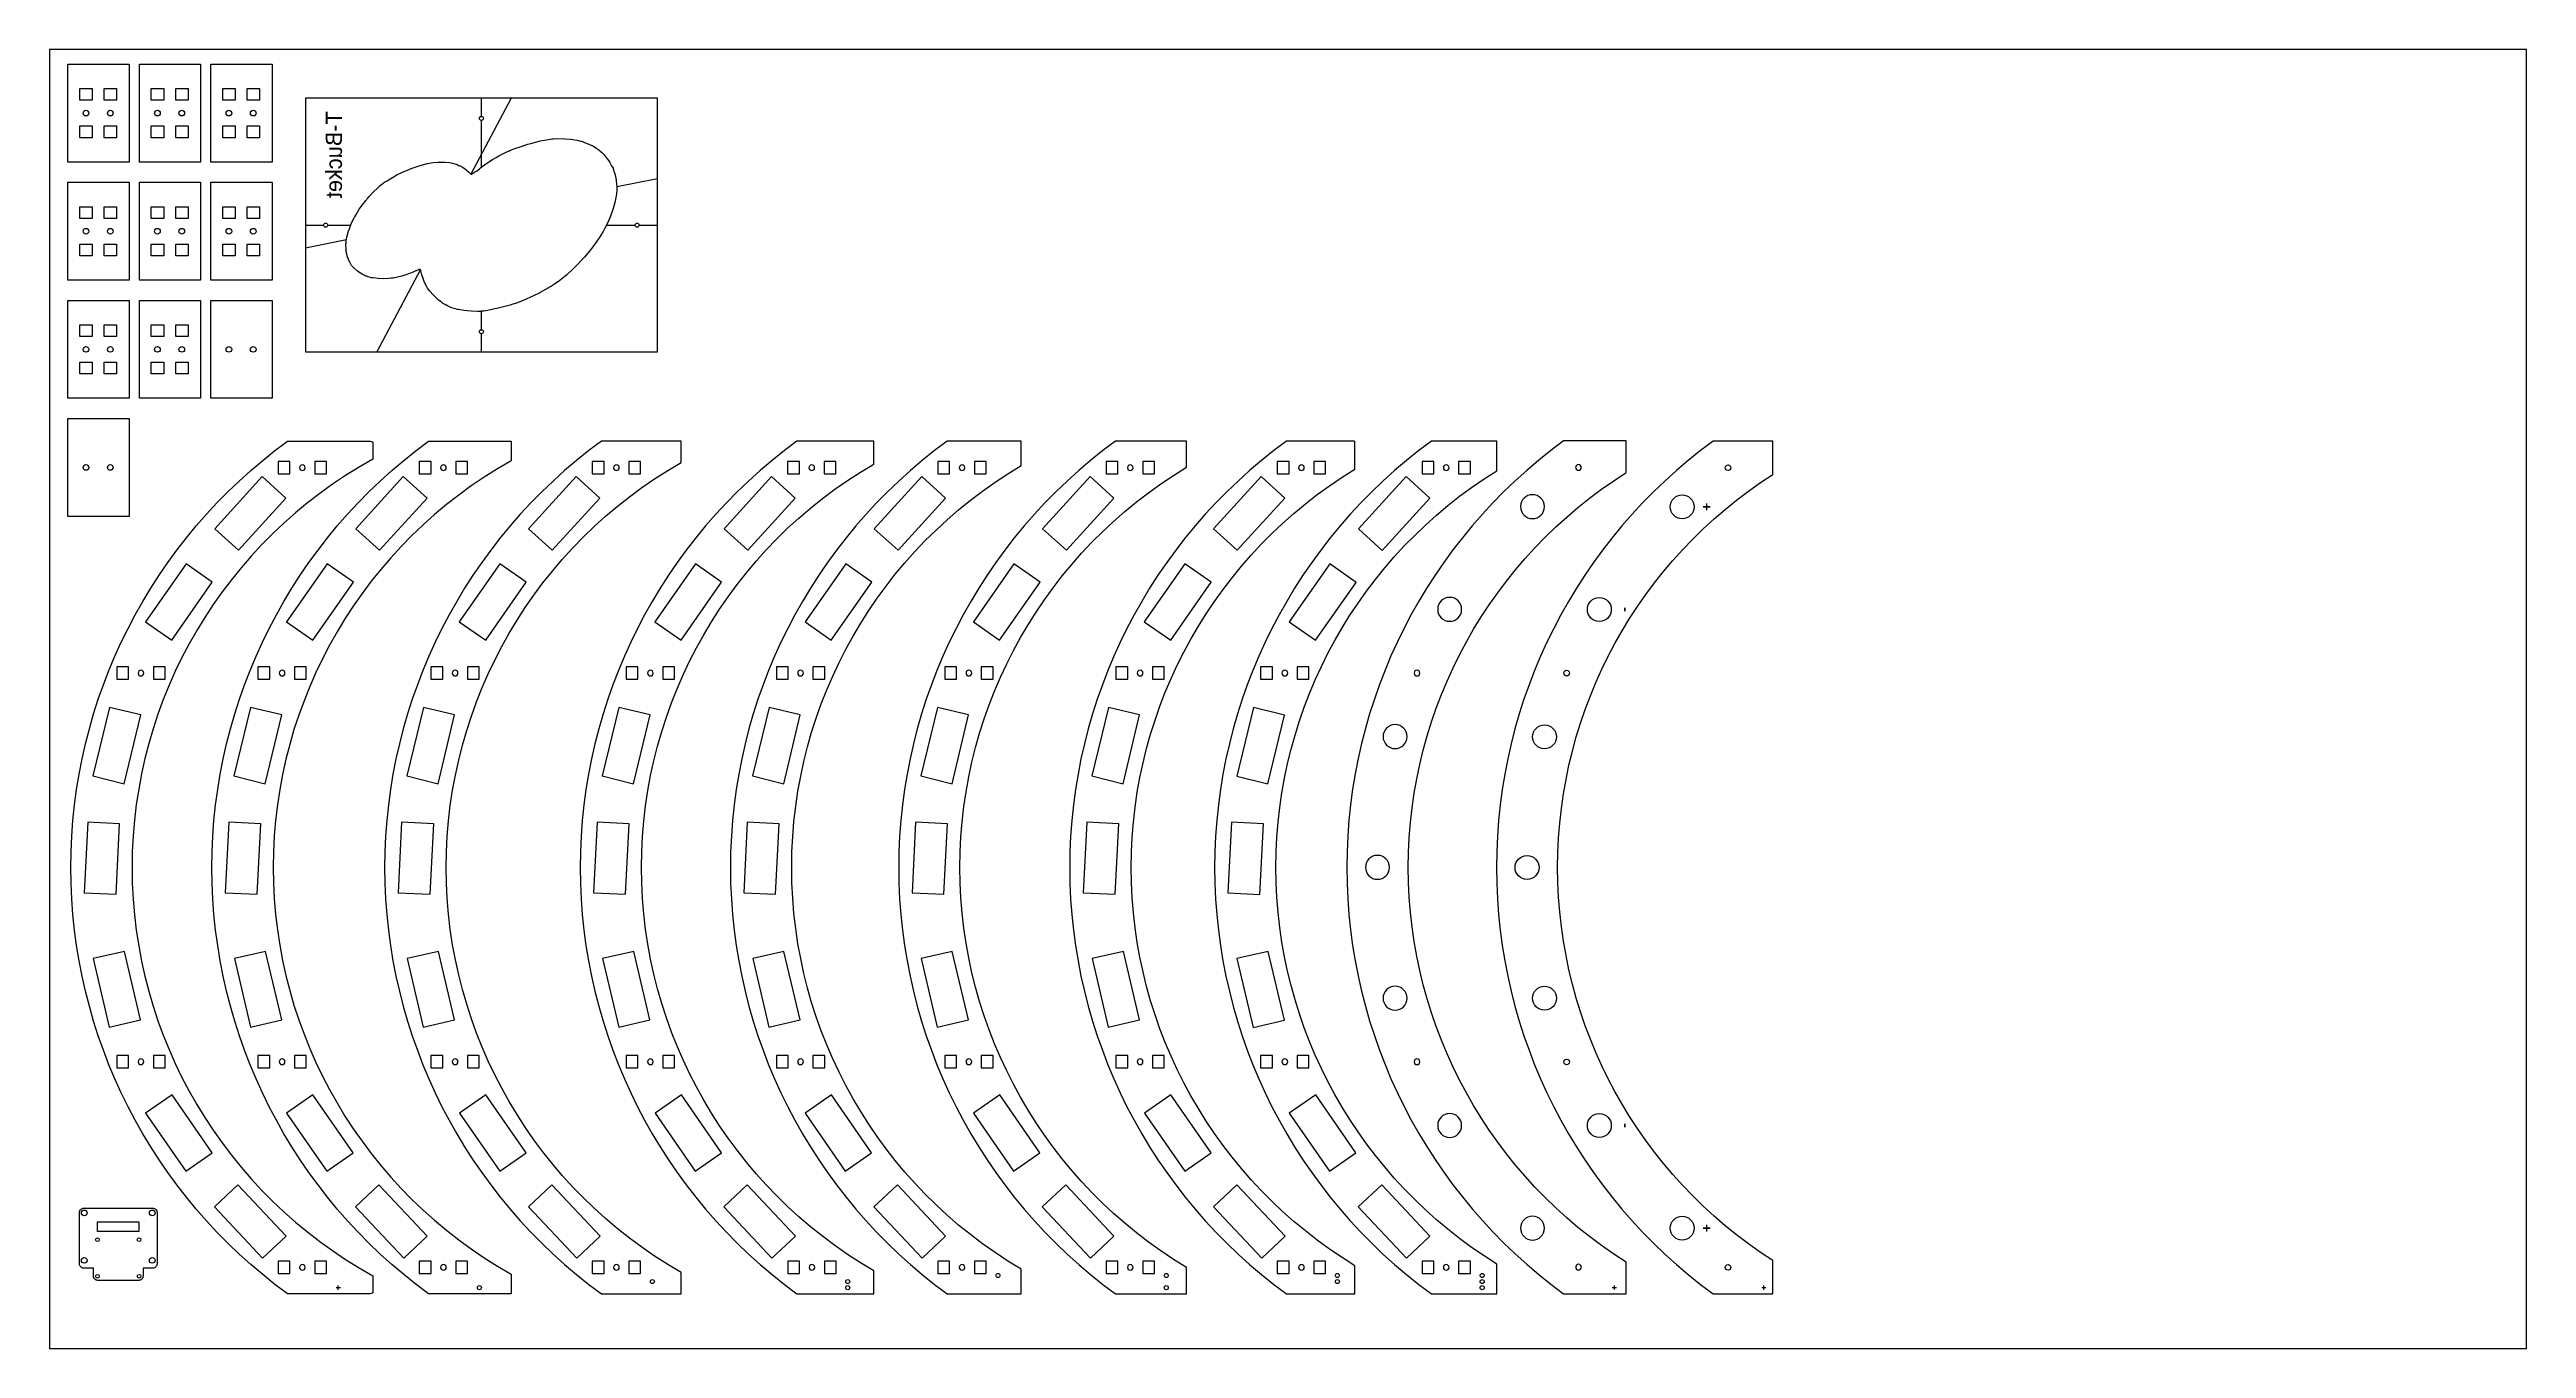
# Model space of a CAD drawing. Header units: millimetres. Extents: x -1807 to -587, y -1074 to -434.
import ezdxf
from ezdxf.enums import TextEntityAlignment as Align

# ---------------------------------------------------------------- set-up
doc = ezdxf.new("R2010")
doc.units = ezdxf.units.MM
doc.layers.get('0').update_dxf_attribs({"color": 5})
doc.layers.add('Holes', color=1, linetype='Continuous')
doc.layers.add('text', color=250, linetype='Continuous')
doc.layers.add('Notes', color=73, linetype='Continuous', plot=False)
doc.styles.add('BoldReverse', font='Arial_Bold.ttf')
doc.styles.get("Standard").update_dxf_attribs({"font": 'FreeSans.ttf'})

# ---------------------------------------------------------------- blocks, each defined once
blk = doc.blocks.new('SD Support')
blk.add_lwpolyline([(27.1, 31.2), (27.4, 31.2, -0.4142136), (29.5, 29.1), (29.5, -4.9, -0.4142136), (27.4, -7), (27.1, -7), (24.4, -7), (2, -7, -0.4142136), (-0.1, -4.9), (-0.1, -0.1), (-4, -0.1, -0.4142136), (-6.1, 2), (-6.1, 22.2, -0.4142136), (-4, 24.3), (-0.1, 24.3), (-0.1, 29.1, -0.4142136), (2, 31.2), (24.4, 31.2)], format="xyb", close=True)
at = {"layer": 'Holes'}
blk.add_lwpolyline([(18, 1.95), (18, 22.25), (22.8, 22.25), (22.8, 1.95)], close=True, dxfattribs=at)
for centre, radius in [((3.75, 28.85), 1.4), ((27.15, 28.85), 1.4), ((-4.1, 22.35), 0.9), ((13.9, 22.35), 0.9), ((-4.1, 1.85), 0.9), ((13.9, 1.85), 0.9), ((3.75, -4.65), 1.4), ((27.15, -4.65), 1.4)]:
    blk.add_circle(centre, radius, dxfattribs=at)
blk = doc.blocks.new('Level 9')
blk.add_lwpolyline([(873.9, -1590.9, -0.508188), (1294.1, -1590.9), (1294.1, -1621.8), (1278.6, -1621.8, 0.552088), (889.5, -1621.8), (873.9, -1621.8)], format="xyb", close=True)
at = {"layer": 'Holes'}
for centre, radius in [((1084, -1499.2), 5.9), ((1019.6, -1507.9), 5.9), ((1148.5, -1507.9), 5.9), ((988.3, -1518.7), 1.4), ((1179.8, -1518.7), 1.4), ((956.9, -1534.8), 5.9), ((1211.2, -1534.8), 5.9), ((906.3, -1575.6), 5.9), ((1261.8, -1575.6), 5.9), ((887, -1598.2), 1.4), ((1281, -1598.3), 1.4)]:
    blk.add_circle(centre, radius, dxfattribs=at)
at = {"layer": 'text'}
for p, q in [((1292, -1615.9), (1290, -1615.9)), ((1291, -1614.9), (1291, -1616.9))]:
    blk.add_line(p, q, dxfattribs=at)
blk = doc.blocks.new('Level 10')
blk.add_lwpolyline([(630.1, -91.7, 0.508188), (209.9, -91.7), (209.9, -121.1), (226.3, -121.1, -0.547395), (613.7, -121.1), (630.1, -121.1)], format="xyb", close=True)
at = {"layer": 'Holes'}
for centre, radius in [((420, 0), 5.9), ((355.6, -8.6), 5.9), ((484.4, -8.6), 5.9), ((324.2, -19.5), 1.4), ((515.8, -19.5), 1.4), ((292.9, -35.6), 5.9), ((547.1, -35.6), 5.9), ((242.3, -76.4), 5.9), ((597.7, -76.4), 5.9), ((617, -99), 1.4), ((223, -99), 1.4)]:
    blk.add_circle(centre, radius, dxfattribs=at)
at = {"layer": 'text'}
for p, q in [((212, -116.7), (214, -116.7)), ((213, -115.7), (213, -117.7))]:
    blk.add_line(p, q, dxfattribs=at)
at = {"layer": 'text', "style": 'BoldReverse'}
for s, p in [('-', (292.9, -47.6)), ('-', (547.1, -47.6)), ('+', (242.3, -88.4)), ('+', (597.7, -88.4))]:
    blk.add_text(s, height=5, dxfattribs=at).set_placement(p, align=Align.MIDDLE_CENTER)
blk = doc.blocks.new('6.3 x 6.0 rectangle')
at = {"layer": 'Holes'}
blk.add_lwpolyline([(0.1, -5.9), (0.1, -0.1), (6.2, -0.1), (6.2, -5.9)], close=True, dxfattribs=at)
blk = doc.blocks.new('Square hole unit')
for points in [[(-3.05, 6.1), (-3.05, 11.9), (3.05, 11.9), (3.05, 6.1)], [(-3.05, -11.9), (-3.05, -6.1), (3.05, -6.1), (3.05, -11.9)]]:
    blk.add_lwpolyline(points, close=True)
blk.add_circle((0, 0), 1.4)

msp = doc.modelspace()

# ---------------------------------------------------------------- linework, layer by layer
for p, q in [((-1197.9, -626.7), (-1197.9, -626.7)), ((-1164.4, -626.7), (-1164.4, -626.7)), ((-1164.4, -626.7), (-1164.4, -626.7))]:
    msp.add_line(p, q)
for points in [[(-1768, -489.1), (-1798.2, -489.1), (-1798.2, -440.9), (-1768, -440.9)], [(-1732.8, -489.1), (-1763, -489.1), (-1763, -440.9), (-1732.8, -440.9)], [(-1697.6, -489.1), (-1727.8, -489.1), (-1727.8, -440.9), (-1697.6, -440.9)], [(-1768, -547.3), (-1798.2, -547.3), (-1798.2, -499.1), (-1768, -499.1)], [(-1732.8, -547.3), (-1763, -547.3), (-1763, -499.1), (-1732.8, -499.1)], [(-1697.6, -547.3), (-1727.8, -547.3), (-1727.8, -499.1), (-1697.6, -499.1)], [(-1768, -605.5), (-1798.2, -605.5), (-1798.2, -557.3), (-1768, -557.3)], [(-1732.8, -605.5), (-1763, -605.5), (-1763, -557.3), (-1732.8, -557.3)], [(-1697.6, -605.5), (-1727.8, -605.5), (-1727.8, -557.3), (-1697.6, -557.3)], [(-1768, -663.7), (-1798.2, -663.7), (-1798.2, -615.5), (-1768, -615.5)]]:
    msp.add_lwpolyline(points, close=True)
at = {"linetype": 'ByBlock'}
msp.add_lwpolyline([(-1681.2, -582.7), (-1507.8, -582.7), (-1507.8, -457.6), (-1681.2, -457.6)], close=True, dxfattribs=at)
for points in [[(-1648, -635.5, 0.589577), (-1648, -1037.8), (-1648, -1046.2, -0.146234), (-1649.7, -1046.8), (-1690, -1046.8, -0.508188), (-1690, -626.6), (-1649.7, -626.6, -0.146234), (-1648, -627.1)], [(-1579.9, -636.3, 0.584891), (-1579.9, -1037), (-1579.9, -1046.7, -0.024398), (-1580.2, -1046.8), (-1620.5, -1046.8, -0.508188), (-1620.5, -626.6), (-1580.2, -626.6, -0.024398), (-1579.9, -626.6)], [(-1535.4, -1046.8), (-1496.1, -1046.8), (-1496.1, -1036.2, -0.580206), (-1496.1, -637.1), (-1496.1, -626.6), (-1535.4, -626.6, 0.508188)], [(-1439.1, -1046.8), (-1401.3, -1046.8), (-1401.3, -1035.4, -0.575522), (-1401.3, -637.9), (-1401.3, -626.6), (-1439.1, -626.6, 0.508188)], [(-1328.7, -626.6), (-1365.1, -626.6, 0.508188), (-1365.1, -1046.8), (-1328.7, -1046.8), (-1328.7, -1034.6, -0.570837), (-1328.7, -638.7)], [(-1247.2, -1033.8, -0.566152), (-1247.2, -639.5), (-1247.2, -626.6), (-1282.2, -626.6, 0.508188), (-1282.2, -1046.8), (-1247.2, -1046.8)], [(-1126.6, -626.6, 0.508188), (-1126.6, -1046.8), (-1094.4, -1046.8), (-1094.4, -1032.1, -0.556778), (-1094.4, -641.2), (-1094.4, -626.6)]]:
    msp.add_lwpolyline(points, format="xyb", close=True)
msp.add_lwpolyline([(-1164.4, -626.6), (-1198, -626.6, 0.508188), (-1198, -1046.8), (-1164.3, -1046.8), (-1164.3, -1032.9, -0.561466), (-1164.3, -640.4), (-1164.3, -626.7)], format="xyb")
at = {"layer": 'Holes'}
for points in [[(-1527.8, -503.2), (-1527.8, -503.2), (-1527.9, -504.4), (-1527.9, -504.6), (-1528, -504.6), (-1528, -504.7), (-1528, -504.7), (-1528, -505), (-1528.2, -505.8), (-1528.8, -509.1), (-1529.3, -510.9), (-1529.8, -512.5), (-1530.9, -515.7), (-1532.3, -518.9), (-1534, -522.3), (-1534.6, -523.4), (-1536.2, -525.9), (-1539.1, -530.2), (-1541.4, -533.2), (-1543.7, -536), (-1549.2, -541.6), (-1552.4, -544.6), (-1555.7, -547.3), (-1555.9, -547.4), (-1559, -549.6), (-1560, -550.2), (-1560.9, -550.7), (-1566.4, -553.9), (-1568.5, -554.9), (-1574.2, -557.5), (-1577.2, -558.6), (-1579.1, -559.2), (-1580.4, -559.6), (-1581.6, -559.9), (-1585.6, -561), (-1586.9, -561.3), (-1587.9, -561.5), (-1591.4, -562.2), (-1593.3, -562.5), (-1594.3, -562.6), (-1594.6, -562.6), (-1594.8, -562.7), (-1595.1, -562.7), (-1596.4, -562.7), (-1599.5, -562.6), (-1603.2, -562.2), (-1605.8, -561.8), (-1606.3, -561.7), (-1607.4, -561.4), (-1609.5, -560.7), (-1611.2, -560), (-1611.7, -559.7), (-1612, -559.6), (-1612.2, -559.4), (-1612.3, -559.4), (-1612.3, -559.4), (-1612.3, -559.4), (-1612.3, -559.4), (-1612.4, -559.3), (-1612.4, -559.3), (-1612.5, -559.3), (-1612.9, -559.1), (-1613, -559), (-1613.3, -558.8), (-1613.5, -558.7), (-1613.5, -558.7), (-1613.6, -558.7), (-1613.6, -558.7), (-1613.6, -558.6), (-1613.7, -558.6), (-1613.7, -558.6), (-1613.8, -558.5), (-1613.9, -558.5), (-1613.9, -558.4), (-1614, -558.3), (-1614.1, -558.2), (-1614.6, -557.9), (-1614.9, -557.6), (-1615.6, -557.1), (-1617, -555.9), (-1618.5, -554.3), (-1619.9, -552.7), (-1621, -551.3), (-1621.4, -550.6), (-1622, -549.4), (-1622.7, -548), (-1623.1, -547), (-1623.4, -546), (-1623.7, -545.2), (-1623.7, -545), (-1623.8, -544.9), (-1623.8, -544.9), (-1623.8, -544.9), (-1623.8, -544.8), (-1623.8, -544.8), (-1623.9, -544.7), (-1623.9, -544.5), (-1624, -544.4), (-1624, -544.3), (-1624.2, -543.4), (-1624.3, -542.7), (-1624.4, -542.6), (-1624.5, -542.2), (-1624.5, -542.2), (-1624.5, -542.1), (-1624.6, -542.1), (-1624.6, -542.1), (-1624.7, -542.1), (-1624.7, -542.1), (-1624.8, -542.1), (-1625, -542), (-1625.1, -542), (-1625.1, -542), (-1625.2, -542.1), (-1625.3, -542.1), (-1625.4, -542.1), (-1625.7, -542.2), (-1625.8, -542.3), (-1626.3, -542.6), (-1626.6, -542.7), (-1626.6, -542.7), (-1626.6, -542.7), (-1626.7, -542.7), (-1626.8, -542.7), (-1628.2, -543.3), (-1631.7, -544.7), (-1633.7, -545.4), (-1635.8, -545.9), (-1638, -546.3), (-1639.2, -546.4), (-1640.2, -546.5), (-1642.7, -546.6), (-1645.4, -546.5), (-1647.8, -546.2), (-1648.8, -546.1), (-1649.7, -545.9), (-1650.3, -545.6), (-1650.4, -545.6), (-1650.7, -545.5), (-1650.9, -545.4), (-1651, -545.4), (-1651.2, -545.4), (-1651.3, -545.3), (-1651.4, -545.3), (-1651.6, -545.2), (-1651.6, -545.2), (-1651.7, -545.2), (-1651.7, -545.1), (-1651.8, -545.1), (-1652, -545), (-1652.3, -544.8), (-1652.6, -544.7), (-1653.2, -544.4), (-1654.9, -543.4), (-1655.1, -543.2), (-1655.7, -542.7), (-1657.2, -541.4), (-1657.8, -540.8), (-1658, -540.6), (-1658.5, -540), (-1659, -539.1), (-1659.2, -538.8), (-1659.2, -538.8), (-1659.2, -538.8), (-1659.3, -538.6), (-1659.8, -537.5), (-1660.2, -536.5), (-1660.5, -535.9), (-1660.7, -535.2), (-1660.9, -534), (-1661, -533.5), (-1661.1, -533.1), (-1661.2, -533), (-1661.2, -532.9), (-1661.2, -532.8), (-1661.2, -532.8), (-1661.2, -532.7), (-1661.2, -532.6), (-1661.3, -532.5), (-1661.3, -532.4), (-1661.2, -532.2), (-1661.2, -532.1), (-1661.2, -531.9), (-1661.2, -531.3), (-1661.3, -530.8), (-1661.3, -530.1), (-1661.3, -529.9), (-1661.3, -529.8), (-1661.3, -529.7), (-1661.3, -529.6), (-1661.3, -529.5), (-1661.3, -529.5), (-1661.3, -529.4), (-1661.2, -529.2), (-1661.2, -528.9), (-1661.2, -528.5), (-1661.1, -528), (-1661, -527.1), (-1660.8, -526.2), (-1660.6, -525.7), (-1660.5, -525.1), (-1660.4, -524.8), (-1660.1, -523.6), (-1659.8, -522.7), (-1659.7, -522.5), (-1659.4, -521.6), (-1659.4, -521.5), (-1659.2, -521.1), (-1658.7, -519.5), (-1658.4, -518.8), (-1657.2, -516.6), (-1657, -516.3), (-1656.9, -516.1), (-1656.4, -515.3), (-1654.7, -512.4), (-1654.7, -512.3), (-1652.6, -509.6), (-1651.8, -508.5), (-1651.4, -508.1), (-1651.1, -507.7), (-1650.9, -507.4), (-1650.6, -507), (-1649.8, -506.1), (-1647.5, -503.6), (-1645.9, -502.1), (-1645.5, -501.8), (-1644.5, -500.9), (-1643.5, -500), (-1643.3, -499.9), (-1643.2, -499.8), (-1643.1, -499.7), (-1643.1, -499.7), (-1643.1, -499.7), (-1643.1, -499.7), (-1643, -499.7), (-1643, -499.7), (-1642.9, -499.6), (-1642.7, -499.5), (-1642.7, -499.4), (-1642.3, -499.1), (-1641, -498.3), (-1639.2, -497.2), (-1636.1, -495.4), (-1633.1, -494), (-1631.8, -493.5), (-1629.1, -492.3), (-1627.2, -491.6), (-1624.2, -490.6), (-1621.1, -489.8), (-1619.2, -489.5), (-1618.2, -489.3), (-1616, -489.2), (-1612.4, -489.2), (-1610.3, -489.4), (-1609.4, -489.5), (-1608.7, -489.7), (-1607, -490.2), (-1606.4, -490.4), (-1605.4, -490.9), (-1605, -491), (-1603.8, -491.7), (-1603.4, -491.9), (-1603, -492.2), (-1600.9, -493.9), (-1600.4, -494.4), (-1600, -494.8), (-1599.9, -494.9), (-1599.8, -495), (-1599.7, -495), (-1599.7, -495), (-1599.5, -495), (-1599.4, -495), (-1599.3, -495), (-1599.1, -494.9), (-1598.9, -494.8), (-1598.7, -494.7), (-1598.2, -494.3), (-1598, -494.2), (-1598, -494.2), (-1597.9, -494.1), (-1597.6, -494), (-1597.3, -493.8), (-1597, -493.6), (-1596.4, -493.2), (-1595.5, -492.4), (-1595.2, -492.2), (-1594.2, -491.3), (-1593, -490.5), (-1591.8, -489.7), (-1589, -487.9), (-1587.3, -486.9), (-1585.9, -486.1), (-1583.6, -484.9), (-1581.6, -483.9), (-1581.1, -483.7), (-1580.9, -483.6), (-1580.7, -483.6), (-1580.7, -483.6), (-1580.7, -483.6), (-1580.6, -483.5), (-1580.4, -483.4), (-1579.3, -483), (-1577.5, -482.3), (-1576, -481.7), (-1571.6, -480.3), (-1570.2, -479.9), (-1567.3, -479.1), (-1565.5, -478.7), (-1562.5, -478.1), (-1559.8, -477.7), (-1559.1, -477.6), (-1557.5, -477.5), (-1553.4, -477.6), (-1550.7, -477.8), (-1547.4, -478.4), (-1546.8, -478.5), (-1545.7, -478.8), (-1545.3, -478.9), (-1544, -479.3), (-1541.2, -480.4), (-1540.2, -480.9), (-1539.9, -481), (-1539.9, -481), (-1539.6, -481.2), (-1539.1, -481.5), (-1537.9, -482.2), (-1537.3, -482.7), (-1537.1, -482.9), (-1536.9, -483), (-1536.8, -483.1), (-1536.8, -483.1), (-1536.7, -483.1), (-1536.7, -483.1), (-1536.7, -483.1), (-1536.7, -483.1), (-1536.6, -483.2), (-1536.6, -483.2), (-1536.4, -483.4), (-1536, -483.7), (-1535.4, -484.2), (-1535.2, -484.4), (-1535, -484.5), (-1534.8, -484.8), (-1534.1, -485.5), (-1532.5, -487.5), (-1531.8, -488.5), (-1531.2, -489.3), (-1530.4, -490.9), (-1529.7, -492.2), (-1529.6, -492.5), (-1529.6, -492.6), (-1529.6, -492.7), (-1529.5, -492.7), (-1529.4, -493.3), (-1529.1, -494), (-1528.7, -495.4), (-1528.3, -497.2), (-1528.2, -497.5), (-1528.1, -498), (-1527.9, -500.3), (-1527.8, -501), (-1527.8, -501.7)], [(-1725.9, -669.8), (-1714.2, -680.4), (-1690.8, -654.7), (-1702.5, -644.1)], [(-1656.4, -669.8), (-1644.7, -680.4), (-1621.3, -654.7), (-1633, -644.1)], [(-1571.3, -669.8), (-1559.6, -680.4), (-1536.2, -654.7), (-1547.8, -644.1)], [(-1475, -669.8), (-1463.3, -680.4), (-1439.9, -654.7), (-1451.6, -644.1)], [(-1401, -669.8), (-1389.3, -680.4), (-1365.9, -654.7), (-1377.6, -644.1)], [(-1318.1, -669.8), (-1306.4, -680.4), (-1283, -654.7), (-1294.7, -644.1)], [(-1233.9, -669.8), (-1222.2, -680.4), (-1198.8, -654.7), (-1210.4, -644.1)], [(-1162.5, -669.8), (-1150.8, -680.5), (-1127.4, -654.7), (-1139.1, -644.1)], [(-1727.1, -696.1), (-1740, -687.1), (-1760, -715.6), (-1747, -724.6)], [(-1657.6, -696.1), (-1670.5, -687.1), (-1690.5, -715.6), (-1677.6, -724.6)], [(-1572.4, -696.1), (-1585.4, -687.1), (-1605.4, -715.6), (-1592.4, -724.6)], [(-1476.2, -696.1), (-1489.1, -687.1), (-1509.1, -715.6), (-1496.1, -724.6)], [(-1402.2, -696.1), (-1415.1, -687.1), (-1435.1, -715.6), (-1422.2, -724.6)], [(-1319.3, -696.1), (-1332.2, -687.1), (-1352.2, -715.6), (-1339.3, -724.6)], [(-1235, -696.1), (-1248, -687.1), (-1268, -715.6), (-1255, -724.6)], [(-1163.7, -696.2), (-1176.6, -687.1), (-1196.6, -715.6), (-1183.7, -724.7)], [(-1785.9, -791.6), (-1770.5, -795.4), (-1762.3, -761.5), (-1777.7, -757.8)], [(-1716.4, -791.6), (-1701, -795.4), (-1692.8, -761.5), (-1708.2, -757.8)], [(-1631.3, -791.6), (-1615.9, -795.4), (-1607.7, -761.5), (-1623.1, -757.8)], [(-1535, -791.6), (-1519.6, -795.4), (-1511.4, -761.5), (-1526.8, -757.8)], [(-1461, -791.6), (-1445.6, -795.4), (-1437.5, -761.5), (-1452.8, -757.8)], [(-1378.1, -791.6), (-1362.7, -795.4), (-1354.6, -761.5), (-1369.9, -757.8)], [(-1293.9, -791.6), (-1278.5, -795.4), (-1270.3, -761.5), (-1285.7, -757.8)], [(-1222.5, -791.7), (-1207.2, -795.4), (-1199, -761.6), (-1214.3, -757.8)], [(-1772.7, -815.2), (-1788.4, -814.4), (-1790.2, -849.1), (-1774.4, -849.9)], [(-1703.2, -815.2), (-1719, -814.4), (-1720.7, -849.1), (-1704.9, -849.9)], [(-1618, -815.2), (-1633.8, -814.4), (-1635.6, -849.1), (-1619.8, -849.9)], [(-1521.8, -815.2), (-1537.5, -814.4), (-1539.3, -849.1), (-1523.5, -849.9)], [(-1447.8, -815.2), (-1463.6, -814.4), (-1465.3, -849.1), (-1449.6, -849.9)], [(-1364.9, -815.2), (-1380.7, -814.4), (-1382.4, -849.1), (-1366.7, -849.9)], [(-1280.6, -815.2), (-1296.4, -814.4), (-1298.2, -849.1), (-1282.4, -849.9)], [(-1209.3, -815.2), (-1225.1, -814.4), (-1226.8, -849.2), (-1211.1, -850)], [(-1770.3, -878), (-1785.7, -881.5), (-1777.8, -915.4), (-1762.4, -911.8)], [(-1700.9, -878), (-1716.2, -881.5), (-1708.3, -915.4), (-1692.9, -911.8)], [(-1615.7, -878), (-1631.1, -881.5), (-1623.2, -915.4), (-1607.8, -911.8)], [(-1519.4, -878), (-1534.8, -881.5), (-1526.9, -915.4), (-1511.5, -911.8)], [(-1445.5, -878), (-1460.8, -881.5), (-1452.9, -915.4), (-1437.5, -911.8)], [(-1362.6, -878), (-1377.9, -881.5), (-1370, -915.4), (-1354.6, -911.8)], [(-1278.3, -878), (-1293.7, -881.5), (-1285.8, -915.4), (-1270.4, -911.8)], [(-1207, -878), (-1222.4, -881.6), (-1214.4, -915.5), (-1199, -911.9)], [(-1740.1, -986.3), (-1727.2, -977.3), (-1746.9, -948.7), (-1759.9, -957.7)], [(-1670.7, -986.3), (-1657.7, -977.3), (-1677.5, -948.7), (-1690.5, -957.7)], [(-1585.5, -986.3), (-1572.5, -977.3), (-1592.3, -948.7), (-1605.3, -957.7)], [(-1489.2, -986.3), (-1476.2, -977.3), (-1496, -948.7), (-1509, -957.7)], [(-1415.3, -986.3), (-1402.3, -977.3), (-1422.1, -948.7), (-1435.1, -957.7)], [(-1332.4, -986.3), (-1319.4, -977.3), (-1339.2, -948.7), (-1352.2, -957.7)], [(-1248.1, -986.3), (-1235.1, -977.3), (-1254.9, -948.7), (-1267.9, -957.7)], [(-1176.8, -986.3), (-1163.8, -977.3), (-1183.6, -948.7), (-1196.6, -957.7)], [(-1714.5, -993), (-1726, -1003.8), (-1702.3, -1029.2), (-1690.7, -1018.4)], [(-1645, -993), (-1656.6, -1003.8), (-1632.8, -1029.2), (-1621.2, -1018.4)], [(-1559.9, -993), (-1571.4, -1003.8), (-1547.6, -1029.2), (-1536.1, -1018.4)], [(-1463.6, -993), (-1475.1, -1003.8), (-1451.4, -1029.2), (-1439.8, -1018.4)], [(-1389.6, -993), (-1401.2, -1003.8), (-1377.4, -1029.2), (-1365.9, -1018.4)], [(-1306.7, -993), (-1318.3, -1003.8), (-1294.5, -1029.2), (-1283, -1018.4)], [(-1222.5, -993), (-1234, -1003.8), (-1210.2, -1029.2), (-1198.7, -1018.4)], [(-1151.1, -993), (-1162.7, -1003.8), (-1138.9, -1029.2), (-1127.4, -1018.4)]]:
    msp.add_lwpolyline(points, close=True, dxfattribs=at)
at = {"layer": 'Holes', "color": 7}
msp.add_lwpolyline([(-1528.6, -498.3), (-1528.6, -498.3)], dxfattribs=at)
at = {"layer": 'Holes'}
for centre in [(-1789.3, -465), (-1777.3, -465), (-1754.1, -465), (-1742.1, -465), (-1718.9, -465), (-1706.9, -465), (-1789.3, -523.2), (-1777.3, -523.2), (-1754.1, -523.2), (-1742.1, -523.2), (-1718.9, -523.2), (-1706.9, -523.2), (-1789.3, -581.4), (-1777.3, -581.4), (-1754.1, -581.4), (-1742.1, -581.4), (-1718.9, -581.4), (-1706.9, -581.4), (-1789.3, -639.6), (-1777.3, -639.6)]:
    msp.add_circle(centre, 1.4, dxfattribs=at)
at = {"layer": 'Holes', "linetype": 'ByBlock'}
for centre in [(-1594.5, -467.6), (-1671.2, -520.2), (-1517.8, -520.2), (-1594.5, -572.7)]:
    msp.add_circle(centre, 1, dxfattribs=at)
at = {"layer": 'Notes'}
msp.add_lwpolyline([(-1807.2, -1073.7), (-587.2, -1073.7), (-587.2, -433.7), (-1807.2, -433.7)], close=True, dxfattribs=at)
at = {"layer": 'text', "linetype": 'ByBlock'}
for p, q in [((-1579.9, -457.6), (-1599.7, -495)), ((-1594.5, -466.6), (-1594.5, -457.6)), ((-1594.5, -491.6), (-1594.5, -468.6)), ((-1507.8, -497.4), (-1527.8, -501.3)), ((-1681.2, -520.2), (-1672.2, -520.2)), ((-1670.2, -520.2), (-1658.9, -520.2)), ((-1532.9, -520.2), (-1518.8, -520.2)), ((-1516.8, -520.2), (-1507.8, -520.2)), ((-1661, -527.5), (-1681.2, -531.5)), ((-1624.5, -542.1), (-1646, -582.7)), ((-1594.5, -571.7), (-1594.5, -562.6)), ((-1594.5, -582.7), (-1594.5, -573.7))]:
    msp.add_line(p, q, dxfattribs=at)
at = {"layer": 'text'}
for p, q in [((-1666, -1043.7), (-1664, -1043.7)), ((-1665, -1044.7), (-1665, -1042.7))]:
    msp.add_line(p, q, dxfattribs=at)
for centre, radius in [((-1340.1, -1037.7), 1), ((-1257.2, -1037.7), 1), ((-1172.9, -1037.7), 1), ((-1101.6, -1037.7), 1), ((-1595.5, -1043.7), 1), ((-1510.3, -1040.7), 1), ((-1414.1, -1040.7), 1), ((-1414.1, -1043.7), 1), ((-1257.2, -1043.7), 1), ((-1172.9, -1040.7), 1), ((-1101.6, -1040.7), 1), ((-1101.6, -1043.7), 1), ((-1009.9, -1040.7), 0)]:
    msp.add_circle(centre, radius, dxfattribs=at)

# ---------------------------------------------------------------- block references
at = {"xscale": -1, "rotation": 89.99999999999999}
msp.add_blockref('Level 9', (-2652.4, 247.4), dxfattribs=at)
at = {"rotation": 90}
for name, p in [('Level 10', (-1079.5, -1256.7)), ('SD Support', (-1761.3, -1034))]:
    msp.add_blockref(name, p, dxfattribs=at)
at = {"layer": 'Holes', "rotation": 180}
for p in [(-1786.1, -458.8), (-1774.1, -458.8), (-1750.9, -458.8), (-1738.9, -458.8), (-1715.7, -458.8), (-1703.7, -458.8), (-1786.1, -477.2), (-1774.1, -477.2), (-1750.9, -477.2), (-1738.9, -477.2), (-1715.7, -477.2), (-1703.7, -477.2), (-1786.1, -517), (-1774.1, -517), (-1750.9, -517), (-1738.9, -517), (-1715.7, -517), (-1703.7, -517), (-1786.1, -535.4), (-1774.1, -535.4), (-1750.9, -535.4), (-1738.9, -535.4), (-1715.7, -535.4), (-1703.7, -535.4), (-1786.1, -575.2), (-1774.1, -575.2), (-1750.9, -575.2), (-1738.9, -575.2), (-1786.1, -593.6), (-1774.1, -593.6), (-1750.9, -593.6), (-1738.9, -593.6)]:
    msp.add_blockref('6.3 x 6.0 rectangle', p, dxfattribs=at)
at = {"layer": 'Holes', "xscale": -1}
for p, rotation in [((-1682.7, -639.7), 89.99999999999999), ((-1613.2, -639.7), 89.99999999999999), ((-1528, -639.7), 89.99999999999999), ((-1431.8, -639.7), 89.99999999999999), ((-1357.8, -639.7), 89.99999999999999), ((-1274.9, -639.7), 89.99999999999999), ((-1190.6, -639.7), 89.99999999999999), ((-1119.3, -639.7), 89.99999999999999), ((-1762.2, -740.9), 89.99999999999999), ((-1692.7, -740.9), 89.99999999999999), ((-1607.5, -740.9), 89.99999999999999), ((-1511.3, -740.9), 89.99999999999999), ((-1437.3, -740.9), 89.99999999999999), ((-1354.4, -740.9), 89.99999999999999), ((-1270.1, -740.9), 89.99999999999999), ((-1198.8, -740.9), 89.99999999999999), ((-1762.2, -932.4), 89.99999999999999), ((-1692.7, -932.4), 89.99999999999999), ((-1607.5, -932.4), 89.99999999999999), ((-1511.3, -932.4), 89.99999999999999), ((-1437.3, -932.4), 89.99999999999999), ((-1354.4, -932.4), 89.99999999999999), ((-1270.1, -932.4), 89.99999999999999), ((-1198.8, -932.4), 89.99999999999999), ((-1682.7, -1033.7), 270), ((-1613.2, -1033.7), 270), ((-1528, -1033.7), 270), ((-1431.7, -1033.7), 270), ((-1357.8, -1033.7), 270), ((-1274.9, -1033.7), 270), ((-1190.6, -1033.7), 270), ((-1119.3, -1033.7), 270)]:
    msp.add_blockref('Square hole unit', p, dxfattribs=dict(at, rotation=rotation))

# ---------------------------------------------------------------- texts
at = {"layer": 'text', "linetype": 'ByBlock', "text_generation_flag": 2}
msp.add_text('T-Bucket', height=8, rotation=90, dxfattribs=at).set_placement((-1667.2, -485.5), align=Align.MIDDLE_CENTER)

doc.saveas('drawing.dxf')
